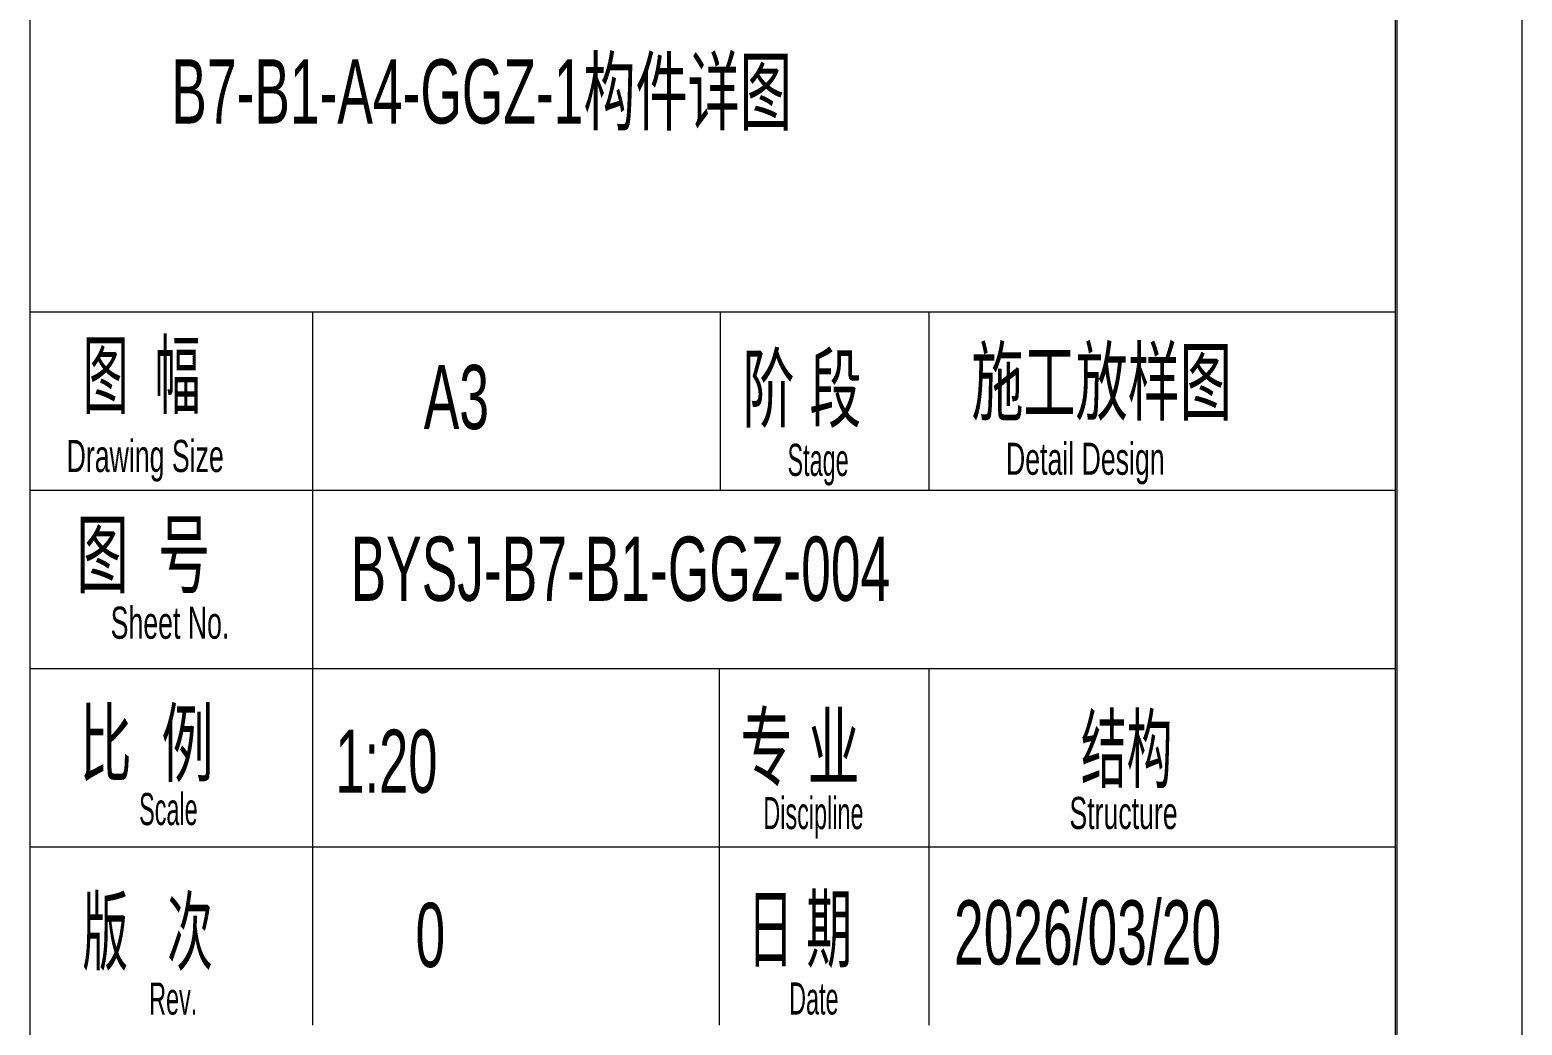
# Model space of a CAD drawing. Header units: millimetres. Extents: x 5 to 599, y 5 to 425.
# Drawn here: x 539.9 to 599, y 54.4 to 93.8 of the extents above; entities that cross this region are included whole.
import ezdxf

# ---------------------------------------------------------------- set-up
doc = ezdxf.new("R2010")
doc.units = ezdxf.units.MM
doc.linetypes.add('XKITLINE00', pattern=[0])
doc.layers.add('DrawingSheet', color=5, linetype='Continuous', lineweight=0)
doc.layers.add('OtherObjectType', color=1, linetype='Continuous', lineweight=0)
doc.styles.add('$TD_AUDIT_GENERATED_(8D)', font='ARIAL.TTF')

# ---------------------------------------------------------------- blocks, each defined once
blk = doc.blocks.new('*A1')
at = {"layer": 'DrawingSheet', "color": 5, "linetype": 'XKITLINE00', "lineweight": 0}
blk.add_line((599, 5), (599, 425), dxfattribs=at)
blk = doc.blocks.new('*A3')
at = {"layer": 'OtherObjectType', "color": 7, "linetype": 'XKITLINE00', "lineweight": 0}
for p, q in [((599, 5), (599, 425)), ((539.9, 420.298), (539.9, 9.6)), ((593.969, 420.298), (593.969, 9.6)), ((594.031, 420.349), (594.031, 9.651)), ((539.9, 82.649), (593.969, 82.649)), ((551.1, 82.6), (551.1, 54.4)), ((567.239, 82.649), (567.239, 75.586)), ((575.509, 82.649), (575.509, 75.586)), ((539.9, 75.586), (593.969, 75.586)), ((539.9, 68.523), (593.969, 68.523)), ((567.2, 68.5), (567.2, 54.4)), ((575.5, 68.5), (575.5, 54.4)), ((539.9, 61.46), (593.969, 61.46))]:
    blk.add_line(p, q, dxfattribs=at)
at = {"layer": 'OtherObjectType', "color": 7, "style": '$TD_AUDIT_GENERATED_(8D)'}
for s, height, width, p in [('B7-B1-A4-GGZ-1构件详图', 2.54268, 0.595, (545.5, 90.1)), ('图  幅', 2.5427, 0.522006, (542, 78.877)), ('阶 段', 2.5427, 0.595, (568.121, 78.34)), ('施工放样图', 2.5427, 0.595, (577.186, 78.613)), ('A3', 2.5427, 0.595, (555.5, 78)), ('Drawing Size', 1.27134, 0.595, (541.356, 76.3)), ('Stage', 1.2713, 0.522006, (569.906, 76.146)), ('Detail Design', 1.27134, 0.595, (578.557, 76.191)), ('图  号', 2.5427, 0.595, (541.745, 71.777)), ('BYSJ-B7-B1-GGZ-004', 2.54268, 0.595, (552.6, 71.2)), ('Sheet No.', 1.2713, 0.595, (543.101, 69.699)), ('比  例', 2.5427, 0.595, (541.872, 64.297)), ('专 业', 2.5427, 0.595, (568.045, 64.14)), ('结构', 2.5427, 0.522006, (581.526, 64.065)), ('1:20', 2.5, 0.595, (552, 63.6)), ('Scale', 1.2713, 0.522006, (544.228, 62.32)), ('Discipline', 1.2713, 0.522006, (568.949, 62.162)), ('Structure', 1.271, 0.595, (581.07, 62.165)), ('版   次', 2.5427, 0.522006, (541.983, 56.84)), ('日 期', 2.5427, 0.522006, (568.321, 56.951)), ('0', 2.543, 0.595, (555.174, 56.7)), ('2026/03/20', 2.5427, 0.595, (576.5, 56.8)), ('Rev.', 1.2713, 0.522006, (544.625, 54.814)), ('Date', 1.2713, 0.522006, (569.97, 54.82))]:
    blk.add_text(s, height=height, dxfattribs=dict(at, width=width)).set_placement(p)

msp = doc.modelspace()

# ---------------------------------------------------------------- block references
at = {"lineweight": 0}
for name in ['*A1', '*A3']:
    msp.add_blockref(name, (0, 0), dxfattribs=at)

doc.saveas('drawing.dxf')
